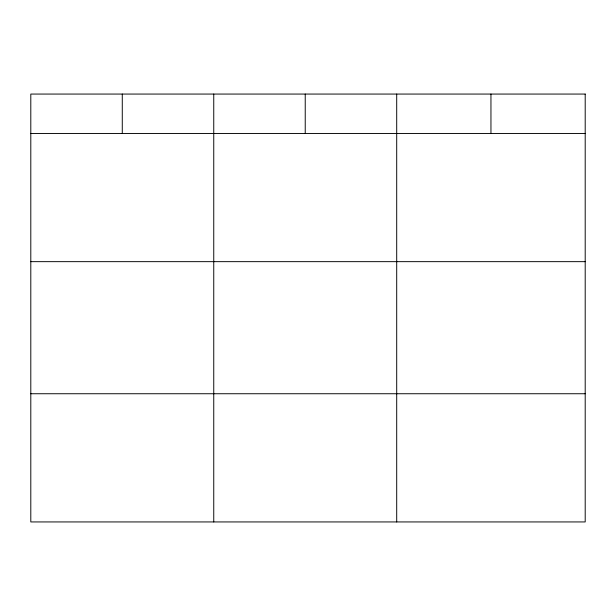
<?xml version="1.0" encoding="UTF-8"?>
<svg xmlns="http://www.w3.org/2000/svg" width="616" height="616" viewBox="0 0 616 616"><rect width="100%" height="100%" fill="white"/><g stroke="black" fill="none" stroke-linecap="round" stroke-linejoin="round"><path stroke-width="0.92" d="M30.8 133.456L585.2 133.456M30.8 261.654L585.2 261.654M30.8 393.74L585.2 393.74M490.952 94.063L490.952 133.456M396.704 94.063L396.704 521.937M305.228 94.063L305.228 133.456M213.752 94.063L213.752 521.937M122.276 94.063L122.276 133.456M585.2 94.063L30.8 94.063L30.8 521.937L585.2 521.937L585.2 94.063"/></g></svg>
